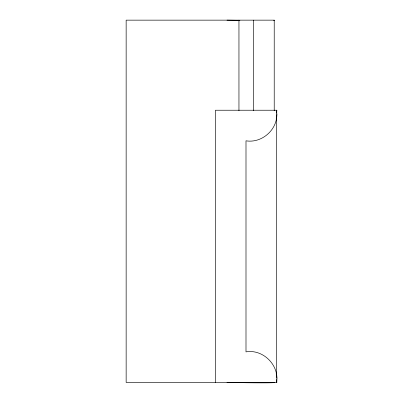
<?xml version="1.0" encoding="UTF-8"?>
<svg xmlns="http://www.w3.org/2000/svg" width="403" height="403" viewBox="0 0 403 403"><rect width="100%" height="100%" fill="white"/><g stroke="black" fill="none" stroke-linecap="round" stroke-linejoin="round"><path stroke-width="0.6" d="M276.337 116.346L276.267 119.404L276.851 114.397L276.584 110.231L276.539 111.455M276.372 116.346L276.267 119.404L276.458 116.346M276.654 113.288L276.851 110.231L215.409 110.231L215.409 382.457M276.851 114.397C277.037 130.149 261.532 143.428 245.996 140.818L245.996 351.869C263.099 348.882 279.571 365.355 276.584 382.457L276.539 381.233M274.221 110.729L274.221 20.15L126.149 20.15L126.149 382.457L276.851 382.457L276.654 379.399M226.965 382.457L246.777 382.749A59.639 0.947 1.2 0 0 274.221 382.457M276.851 378.291L276.267 373.284L276.337 376.342M276.458 376.342L276.267 373.284L276.372 376.342M276.584 116.517L276.584 376.17M253.643 20.15L253.643 110.729M238.954 20.15L238.954 110.729M274.221 20.15A59.639 0.947 1.2 0 1 273.612 20.362M239.921 20.357A59.639 0.947 1.2 0 1 226.965 20.15"/></g></svg>
